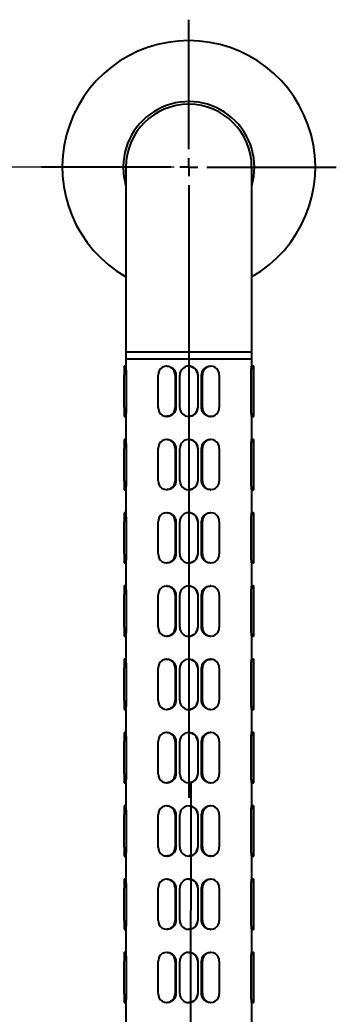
# Model space of a CAD drawing. Extents: x 0 to 3611, y 0 to 2646.
# Drawn here: x 292.1 to 379.5, y 1702.8 to 1977.9 of the extents above; entities that cross this region are included whole.
import ezdxf

# ---------------------------------------------------------------- set-up
doc = ezdxf.new("R2010")
doc.units = 0
doc.header["$LTSCALE"] = 10
doc.header["$MEASUREMENT"] = 0
doc.header["$PDMODE"] = 3
doc.header["$PDSIZE"] = -10
doc.linetypes.add('CENTER2', pattern=[28.575, 19.05, -3.175, 3.175, -3.175])
doc.layers.get('0').update_dxf_attribs({"linetype": 'CONTINUOUS'})
doc.layers.get('DEFPOINTS').update_dxf_attribs({"linetype": 'CONTINUOUS'})
doc.layers.add('10', color=7, linetype='CONTINUOUS')
doc.styles.add('Daelim Dimension', font='')
doc.styles.get('Daelim Dimension').set_extended_font_data('나눔고딕')
doc.dimstyles.new('DEFAULT', dxfattribs={"dimscale": 2, "dimtxt": 2, "dimasz": 2, "dimexe": 0, "dimexo": 2, "dimgap": 1, "dimtad": 1, "dimdec": 0, "dimzin": 9, "dimdsep": 46, "dimtxsty": 'Daelim Dimension', "dimcen": 0.5, "dimclrd": 5, "dimclre": 5, "dimclrt": 256, "dimadec": 1, "dimazin": 0, "dimtfac": 1, "dimtdec": 0, "dimtix": 1, "dimtmove": 0, "dimatfit": 3, "dimfxl": 1, "dimtolj": 1, "dimtzin": 1, "dimlwd": 9, "dimlwe": 9, "dimarcsym": 0})

# ---------------------------------------------------------------- blocks, each defined once
blk = doc.blocks.new('SW_CENTERMARKSYMBOL_2')
at = {"layer": '10', "color": 0}
for p, q in [((0, 0.625), (0, 5.125)), ((-0.625, 0), (-5.125, 0)), ((0, 0), (-0.312, 0)), ((0, 0), (0, 0.312)), ((0, 0), (0, -0.312)), ((0, 0), (0.312, 0)), ((0.625, 0), (5.125, 0)), ((0, -0.625), (0, -21.953))]:
    blk.add_line(p, q, dxfattribs=at)
blk = doc.blocks.new('*D10')
at = {"color": 5, "lineweight": 9, "transparency": 16777216}
for p, q in [((334.79, 1937.11), (142.25, 1937.11)), ((142.25, 1933.11), (142.25, 1041.11)), ((371.9, 1037.11), (142.25, 1037.11))]:
    blk.add_line(p, q, dxfattribs=at)
at = {"color": 5, "transparency": 16777216}
for points in [[(141.59, 1933.11), (142.92, 1933.11), (142.25, 1937.11)], [(141.59, 1041.11), (142.92, 1041.11), (142.25, 1037.11)]]:
    blk.add_solid(points, dxfattribs=at)
at = {"layer": 'DEFPOINTS', "color": 0, "transparency": 16777216}
for p in [(338.79, 1937.11), (142.25, 1037.11), (375.9, 1037.11)]:
    blk.add_point(p, dxfattribs=at)
at = {"color": 7, "transparency": 16777216, "insert": (123.92, 1487.11), "char_height": 30, "attachment_point": 5, "rotation": 90, "style": 'Daelim Dimension'}
blk.add_mtext('\\A1;900', dxfattribs=at)

msp = doc.modelspace()

# ---------------------------------------------------------------- linework, layer by layer
at = {"color": 7, "linetype": 'Continuous', "lineweight": 25}
for p, q in [((321.4, 1937.11), (321.4, 1912.26)), ((356.19, 1912.26), (356.19, 1937.11)), ((321.4, 1912.26), (321.4, 1886.03)), ((356.19, 1886.03), (356.19, 1912.26)), ((321.4, 1886.03), (321.4, 1884.04)), ((321.4, 1886.03), (338, 1886.03)), ((321.4, 1886.03), (356.19, 1886.03)), ((338, 1886.03), (356.19, 1886.03)), ((356.19, 1884.04), (356.19, 1886.03)), ((321.41, 1882.05), (320.91, 1882.05)), ((321.4, 1884.04), (321.4, 1882.02)), ((321.4, 1884.04), (356.19, 1884.04)), ((321.4, 1884.04), (338, 1884.04)), ((332.82, 1882.05), (332.65, 1882.05)), ((338, 1884.04), (356.19, 1884.04)), ((338.77, 1882.05), (338.77, 1882.05)), ((344.89, 1882.05), (344.72, 1882.05)), ((356.68, 1882.05), (356.18, 1882.05)), ((356.19, 1882.02), (356.19, 1884.04)), ((320.9, 1870.62), (320.9, 1879.57)), ((321.58, 1870.62), (321.58, 1879.57)), ((330.32, 1870.62), (330.32, 1879.57)), ((334.99, 1879.57), (334.99, 1870.62)), ((335.22, 1879.57), (335.22, 1870.62)), ((336.28, 1870.62), (336.28, 1879.57)), ((341.25, 1879.57), (341.25, 1870.62)), ((341.25, 1879.57), (341.25, 1870.62)), ((342.32, 1870.62), (342.32, 1879.57)), ((342.55, 1870.62), (342.55, 1879.57)), ((347.22, 1879.57), (347.22, 1870.62)), ((356, 1870.62), (356, 1879.57)), ((356.68, 1870.62), (356.68, 1879.57)), ((356.69, 1879.57), (356.69, 1870.62)), ((320.91, 1868.14), (321.41, 1868.14)), ((321.4, 1868.17), (321.4, 1861.75)), ((332.65, 1868.14), (332.82, 1868.14)), ((338.77, 1868.14), (338.77, 1868.14)), ((344.72, 1868.14), (344.89, 1868.14)), ((356.18, 1868.14), (356.68, 1868.14)), ((356.19, 1861.75), (356.19, 1868.17)), ((321.41, 1861.78), (320.91, 1861.78)), ((332.82, 1861.78), (332.65, 1861.78)), ((338.77, 1861.78), (338.77, 1861.78)), ((344.89, 1861.78), (344.72, 1861.78)), ((356.68, 1861.78), (356.18, 1861.78)), ((320.9, 1850.35), (320.9, 1859.29)), ((321.58, 1850.35), (321.58, 1859.29)), ((330.32, 1850.35), (330.32, 1859.29)), ((334.99, 1859.29), (334.99, 1850.35)), ((335.22, 1859.29), (335.22, 1850.35)), ((336.28, 1850.35), (336.28, 1859.29)), ((341.25, 1859.29), (341.25, 1850.35)), ((341.25, 1859.29), (341.25, 1850.35)), ((342.32, 1850.35), (342.32, 1859.29)), ((342.55, 1850.35), (342.55, 1859.29)), ((347.22, 1859.29), (347.22, 1850.35)), ((356, 1850.35), (356, 1859.29)), ((356.68, 1850.35), (356.68, 1859.29)), ((356.69, 1859.29), (356.69, 1850.35)), ((320.91, 1847.87), (321.41, 1847.87)), ((321.4, 1847.9), (321.4, 1841.47)), ((332.65, 1847.87), (332.82, 1847.87)), ((338.77, 1847.87), (338.77, 1847.87)), ((344.72, 1847.87), (344.89, 1847.87)), ((356.18, 1847.87), (356.68, 1847.87)), ((356.19, 1841.48), (356.19, 1847.9)), ((321.41, 1841.51), (320.91, 1841.51)), ((332.82, 1841.51), (332.65, 1841.51)), ((338.77, 1841.51), (338.77, 1841.51)), ((344.89, 1841.51), (344.72, 1841.51)), ((356.68, 1841.51), (356.18, 1841.51)), ((320.9, 1830.08), (320.9, 1839.02)), ((321.58, 1830.08), (321.58, 1839.02)), ((330.32, 1830.08), (330.32, 1839.02)), ((334.99, 1839.02), (334.99, 1830.08)), ((335.22, 1839.02), (335.22, 1830.08)), ((336.28, 1830.08), (336.28, 1839.02)), ((341.25, 1839.02), (341.25, 1830.08)), ((341.25, 1839.02), (341.25, 1830.08)), ((342.32, 1830.08), (342.32, 1839.02)), ((342.55, 1830.08), (342.55, 1839.02)), ((347.22, 1839.02), (347.22, 1830.08)), ((356, 1830.08), (356, 1839.02)), ((356.68, 1830.08), (356.68, 1839.02)), ((356.69, 1839.02), (356.69, 1830.08)), ((320.91, 1827.59), (321.41, 1827.59)), ((321.4, 1827.62), (321.4, 1821.2)), ((332.65, 1827.59), (332.82, 1827.59)), ((338.77, 1827.59), (338.77, 1827.59)), ((344.72, 1827.59), (344.89, 1827.59)), ((356.18, 1827.59), (356.68, 1827.59)), ((356.19, 1821.2), (356.19, 1827.63)), ((321.41, 1821.23), (320.91, 1821.23)), ((332.82, 1821.23), (332.65, 1821.23)), ((338.77, 1821.23), (338.77, 1821.23)), ((344.89, 1821.23), (344.72, 1821.23)), ((356.68, 1821.23), (356.18, 1821.23)), ((320.9, 1809.81), (320.9, 1818.75)), ((321.58, 1809.81), (321.58, 1818.75)), ((330.32, 1809.81), (330.32, 1818.75)), ((334.99, 1818.75), (334.99, 1809.81)), ((335.22, 1818.75), (335.22, 1809.81)), ((336.28, 1809.81), (336.28, 1818.75)), ((341.25, 1818.75), (341.25, 1809.81)), ((341.25, 1818.75), (341.25, 1809.81)), ((342.32, 1809.81), (342.32, 1818.75)), ((342.55, 1809.81), (342.55, 1818.75)), ((347.22, 1818.75), (347.22, 1809.81)), ((356, 1809.81), (356, 1818.75)), ((356.68, 1809.81), (356.68, 1818.75)), ((356.69, 1818.75), (356.69, 1809.81)), ((320.91, 1807.32), (321.41, 1807.32)), ((321.4, 1807.35), (321.4, 1800.93)), ((332.65, 1807.32), (332.82, 1807.32)), ((338.77, 1807.32), (338.77, 1807.32)), ((344.72, 1807.32), (344.89, 1807.32)), ((356.18, 1807.32), (356.68, 1807.32)), ((356.19, 1800.93), (356.19, 1807.35)), ((321.41, 1800.96), (320.91, 1800.96)), ((332.82, 1800.96), (332.65, 1800.96)), ((338.77, 1800.96), (338.77, 1800.96)), ((344.89, 1800.96), (344.72, 1800.96)), ((356.68, 1800.96), (356.18, 1800.96)), ((320.9, 1789.53), (320.9, 1798.48)), ((321.58, 1789.53), (321.58, 1798.48)), ((330.32, 1789.53), (330.32, 1798.48)), ((334.99, 1798.48), (334.99, 1789.53)), ((335.22, 1798.48), (335.22, 1789.53)), ((336.28, 1789.53), (336.28, 1798.48)), ((341.25, 1798.48), (341.25, 1789.53)), ((341.25, 1798.48), (341.25, 1789.53)), ((342.32, 1789.53), (342.32, 1798.48)), ((342.55, 1789.53), (342.55, 1798.48)), ((347.22, 1798.48), (347.22, 1789.53)), ((356, 1789.53), (356, 1798.48)), ((356.68, 1789.53), (356.68, 1798.48)), ((356.69, 1798.48), (356.69, 1789.53)), ((320.91, 1787.05), (321.41, 1787.05)), ((321.4, 1787.08), (321.4, 1780.66)), ((332.65, 1787.05), (332.82, 1787.05)), ((338.77, 1787.05), (338.77, 1787.05)), ((344.72, 1787.05), (344.89, 1787.05)), ((356.18, 1787.05), (356.68, 1787.05)), ((356.19, 1780.66), (356.19, 1787.08)), ((321.41, 1780.69), (320.91, 1780.69)), ((332.82, 1780.69), (332.65, 1780.69)), ((338.77, 1780.69), (338.77, 1780.69)), ((344.89, 1780.69), (344.72, 1780.69)), ((356.68, 1780.69), (356.18, 1780.69)), ((320.9, 1769.26), (320.9, 1778.2)), ((321.58, 1769.26), (321.58, 1778.2)), ((330.32, 1769.26), (330.32, 1778.2)), ((334.99, 1778.2), (334.99, 1769.26)), ((335.22, 1778.2), (335.22, 1769.26)), ((336.28, 1769.26), (336.28, 1778.2)), ((341.25, 1778.2), (341.25, 1769.26)), ((341.25, 1778.2), (341.25, 1769.26)), ((342.32, 1769.26), (342.32, 1778.2)), ((342.55, 1769.26), (342.55, 1778.2)), ((347.22, 1778.2), (347.22, 1769.26)), ((356, 1769.26), (356, 1778.2)), ((356.68, 1769.26), (356.68, 1778.2)), ((356.69, 1778.2), (356.69, 1769.26)), ((320.91, 1766.78), (321.41, 1766.78)), ((321.4, 1766.81), (321.4, 1760.38)), ((332.65, 1766.78), (332.82, 1766.78)), ((338.77, 1766.78), (338.77, 1766.78)), ((344.72, 1766.78), (344.89, 1766.78)), ((356.18, 1766.78), (356.68, 1766.78)), ((356.19, 1760.39), (356.19, 1766.81)), ((320.9, 1748.99), (320.9, 1757.93)), ((321.41, 1760.42), (320.91, 1760.42)), ((321.58, 1748.99), (321.58, 1757.93)), ((330.32, 1748.99), (330.32, 1757.93)), ((332.82, 1760.42), (332.65, 1760.42)), ((334.99, 1757.93), (334.99, 1748.99)), ((335.22, 1757.93), (335.22, 1748.99)), ((336.28, 1748.99), (336.28, 1757.93)), ((338.77, 1760.42), (338.77, 1760.42)), ((341.25, 1757.93), (341.25, 1748.99)), ((341.25, 1757.93), (341.25, 1748.99)), ((342.32, 1748.99), (342.32, 1757.93)), ((342.55, 1748.99), (342.55, 1757.93)), ((344.89, 1760.42), (344.72, 1760.42)), ((347.22, 1757.93), (347.22, 1748.99)), ((356, 1748.99), (356, 1757.93)), ((356.68, 1760.42), (356.18, 1760.42)), ((356.68, 1748.99), (356.68, 1757.93)), ((356.69, 1757.93), (356.69, 1748.99)), ((320.91, 1746.5), (321.41, 1746.5)), ((321.4, 1746.53), (321.4, 1740.11)), ((332.65, 1746.5), (332.82, 1746.5)), ((338.77, 1746.5), (338.77, 1746.5)), ((344.72, 1746.5), (344.89, 1746.5)), ((356.18, 1746.5), (356.68, 1746.5)), ((356.19, 1740.11), (356.19, 1746.54)), ((321.41, 1740.14), (320.91, 1740.14)), ((332.82, 1740.14), (332.65, 1740.14)), ((338.77, 1740.14), (338.77, 1740.14)), ((344.89, 1740.14), (344.72, 1740.14)), ((356.68, 1740.14), (356.18, 1740.14)), ((320.9, 1728.72), (320.9, 1737.66)), ((321.58, 1728.72), (321.58, 1737.66)), ((330.32, 1728.72), (330.32, 1737.66)), ((334.99, 1737.66), (334.99, 1728.72)), ((335.22, 1737.66), (335.22, 1728.72)), ((336.28, 1728.72), (336.28, 1737.66)), ((341.25, 1737.66), (341.25, 1728.72)), ((341.25, 1737.66), (341.25, 1728.72)), ((342.32, 1728.72), (342.32, 1737.66)), ((342.55, 1728.72), (342.55, 1737.66)), ((347.22, 1737.66), (347.22, 1728.72)), ((356, 1728.72), (356, 1737.66)), ((356.68, 1728.72), (356.68, 1737.66)), ((356.69, 1737.66), (356.69, 1728.72)), ((320.91, 1726.23), (321.41, 1726.23)), ((321.4, 1726.26), (321.4, 1719.84)), ((332.65, 1726.23), (332.82, 1726.23)), ((338.77, 1726.23), (338.77, 1726.23)), ((344.72, 1726.23), (344.89, 1726.23)), ((356.18, 1726.23), (356.68, 1726.23)), ((356.19, 1719.84), (356.19, 1726.26)), ((321.41, 1719.87), (320.91, 1719.87)), ((332.82, 1719.87), (332.65, 1719.87)), ((338.77, 1719.87), (338.77, 1719.87)), ((344.89, 1719.87), (344.72, 1719.87)), ((356.68, 1719.87), (356.18, 1719.87)), ((320.9, 1708.44), (320.9, 1717.39)), ((321.58, 1708.44), (321.58, 1717.39)), ((330.32, 1708.44), (330.32, 1717.39)), ((334.99, 1717.39), (334.99, 1708.44)), ((335.22, 1717.39), (335.22, 1708.44)), ((336.28, 1708.44), (336.28, 1717.39)), ((341.25, 1717.39), (341.25, 1708.44)), ((341.25, 1717.39), (341.25, 1708.44)), ((342.32, 1708.44), (342.32, 1717.39)), ((342.55, 1708.44), (342.55, 1717.39)), ((347.22, 1717.39), (347.22, 1708.44)), ((356, 1708.44), (356, 1717.39)), ((356.68, 1708.44), (356.68, 1717.39)), ((356.69, 1717.39), (356.69, 1708.44)), ((320.91, 1705.96), (321.41, 1705.96)), ((321.4, 1705.99), (321.4, 1699.57)), ((332.65, 1705.96), (332.82, 1705.96)), ((338.77, 1705.96), (338.77, 1705.96)), ((344.72, 1705.96), (344.89, 1705.96)), ((356.18, 1705.96), (356.68, 1705.96)), ((356.19, 1699.57), (356.19, 1705.99))]:
    msp.add_line(p, q, dxfattribs=at)
at = {"color": 1, "linetype": 'CENTER2', "ltscale": 0.5}
msp.add_line((339.32, 1766.84), (338.79, 1313.13), dxfattribs=at)
at = {"color": 7, "linetype": 'Continuous', "lineweight": 25, "flags": 128}
for points in [[(356.68, 1879.57), (356.68, 1880.52), (356.68, 1881.32), (356.68, 1881.86), (356.68, 1882.05), (356.68, 1881.86), (356.68, 1881.32), (356.69, 1880.52), (356.69, 1879.57)], [(356.69, 1870.62), (356.69, 1869.67), (356.68, 1868.87), (356.68, 1868.33), (356.68, 1868.14), (356.68, 1868.33), (356.68, 1868.87), (356.68, 1869.67), (356.68, 1870.62)], [(356.68, 1859.29), (356.68, 1860.25), (356.68, 1861.05), (356.68, 1861.59), (356.68, 1861.78), (356.68, 1861.59), (356.68, 1861.05), (356.69, 1860.25), (356.69, 1859.29)], [(356.69, 1850.35), (356.69, 1849.4), (356.68, 1848.59), (356.68, 1848.06), (356.68, 1847.87), (356.68, 1848.06), (356.68, 1848.59), (356.68, 1849.4), (356.68, 1850.35)], [(356.68, 1839.02), (356.68, 1839.97), (356.68, 1840.78), (356.68, 1841.32), (356.68, 1841.51), (356.68, 1841.32), (356.68, 1840.78), (356.69, 1839.97), (356.69, 1839.02)], [(356.69, 1830.08), (356.69, 1829.13), (356.68, 1828.32), (356.68, 1827.78), (356.68, 1827.59), (356.68, 1827.78), (356.68, 1828.32), (356.68, 1829.13), (356.68, 1830.08)], [(356.68, 1818.75), (356.68, 1819.7), (356.68, 1820.51), (356.68, 1821.04), (356.68, 1821.23), (356.68, 1821.04), (356.68, 1820.51), (356.69, 1819.7), (356.69, 1818.75)], [(356.69, 1809.81), (356.69, 1808.86), (356.68, 1808.05), (356.68, 1807.51), (356.68, 1807.32), (356.68, 1807.51), (356.68, 1808.05), (356.68, 1808.86), (356.68, 1809.81)], [(356.68, 1798.48), (356.68, 1799.43), (356.68, 1800.23), (356.68, 1800.77), (356.68, 1800.96), (356.68, 1800.77), (356.68, 1800.23), (356.69, 1799.43), (356.69, 1798.48)], [(356.69, 1789.53), (356.69, 1788.58), (356.68, 1787.78), (356.68, 1787.24), (356.68, 1787.05), (356.68, 1787.24), (356.68, 1787.78), (356.68, 1788.58), (356.68, 1789.53)], [(356.68, 1778.2), (356.68, 1779.16), (356.68, 1779.96), (356.68, 1780.5), (356.68, 1780.69), (356.68, 1780.5), (356.68, 1779.96), (356.69, 1779.16), (356.69, 1778.2)], [(356.69, 1769.26), (356.69, 1768.31), (356.68, 1767.5), (356.68, 1766.97), (356.68, 1766.78), (356.68, 1766.97), (356.68, 1767.5), (356.68, 1768.31), (356.68, 1769.26)], [(356.68, 1757.93), (356.68, 1758.88), (356.68, 1759.69), (356.68, 1760.23), (356.68, 1760.42), (356.68, 1760.23), (356.68, 1759.69), (356.69, 1758.88), (356.69, 1757.93)], [(356.69, 1748.99), (356.69, 1748.04), (356.68, 1747.23), (356.68, 1746.69), (356.68, 1746.5), (356.68, 1746.69), (356.68, 1747.23), (356.68, 1748.04), (356.68, 1748.99)], [(356.68, 1737.66), (356.68, 1738.61), (356.68, 1739.42), (356.68, 1739.95), (356.68, 1740.14), (356.68, 1739.95), (356.68, 1739.42), (356.69, 1738.61), (356.69, 1737.66)], [(356.69, 1728.72), (356.69, 1727.77), (356.68, 1726.96), (356.68, 1726.42), (356.68, 1726.23), (356.68, 1726.42), (356.68, 1726.96), (356.68, 1727.77), (356.68, 1728.72)], [(356.68, 1717.39), (356.68, 1718.34), (356.68, 1719.14), (356.68, 1719.68), (356.68, 1719.87), (356.68, 1719.68), (356.68, 1719.14), (356.69, 1718.34), (356.69, 1717.39)], [(356.69, 1708.44), (356.69, 1707.49), (356.68, 1706.69), (356.68, 1706.15), (356.68, 1705.96), (356.68, 1706.15), (356.68, 1706.69), (356.68, 1707.49), (356.68, 1708.44)]]:
    msp.add_lwpolyline(points, dxfattribs=at)
at = {"color": 7, "linetype": 'Continuous', "lineweight": 25}
for centre, radius, start, end in [((338.79, 1937.11), 35, 299.7935, 240.2065), ((338.79, 1937.11), 18.14, 343.5171, 179.3325), ((338.79, 1937.11), 17.39, 90, 180), ((338.79, 1937.11), 17.39, 0, 90), ((338.79, 1937.11), 18.14, 179.3325, 196.4829), ((754.89, 1880.19), 433.99, 179.7539, 180.0817), ((332.65, 1879.68), 2.34, 357.1089, 182.8911), ((338.77, 1879.57), 2.48, 0, 180), ((344.89, 1879.68), 2.34, 357.1566, 182.8434), ((754.86, 1870), 433.96, 179.9183, 180.2461), ((332.65, 1870.51), 2.34, 177.1089, 2.8911), ((338.77, 1870.62), 2.48, 180, 0), ((344.89, 1870.51), 2.34, 177.1566, 2.8434), ((754.91, 1859.91), 434, 179.7539, 180.0817), ((332.65, 1859.41), 2.34, 357.1071, 182.8929), ((338.77, 1859.29), 2.48, 359.9987, 180.0013), ((344.89, 1859.41), 2.34, 357.1553, 182.8447), ((754.91, 1849.73), 434, 179.9183, 180.2461), ((332.65, 1850.23), 2.34, 177.1071, 2.8929), ((338.77, 1850.35), 2.48, 179.9987, 0.0013), ((344.89, 1850.23), 2.34, 177.1553, 2.8447), ((754.86, 1839.64), 433.96, 179.7539, 180.0817), ((332.65, 1839.14), 2.34, 357.1089, 182.8911), ((338.77, 1839.02), 2.48, 0, 180), ((344.89, 1839.14), 2.34, 357.1566, 182.8434), ((754.89, 1829.46), 433.99, 179.9183, 180.2461), ((332.65, 1829.96), 2.34, 177.1089, 2.8911), ((338.77, 1830.08), 2.48, 180, 0), ((344.89, 1829.96), 2.34, 177.1566, 2.8434), ((754.89, 1819.37), 433.99, 179.7539, 180.0817), ((332.65, 1818.87), 2.34, 357.1089, 182.8911), ((338.77, 1818.75), 2.48, 0, 180), ((344.89, 1818.87), 2.34, 357.1566, 182.8434), ((754.89, 1809.19), 433.99, 179.9183, 180.2461), ((332.65, 1809.69), 2.34, 177.1089, 2.8911), ((338.77, 1809.81), 2.48, 180, 0), ((344.89, 1809.69), 2.34, 177.1566, 2.8434), ((754.89, 1799.1), 433.99, 179.7539, 180.0817), ((332.65, 1798.59), 2.34, 357.1089, 182.8911), ((338.77, 1798.48), 2.48, 0, 180), ((344.89, 1798.59), 2.34, 357.1566, 182.8434), ((754.89, 1788.91), 433.99, 179.9183, 180.2461), ((332.65, 1789.42), 2.34, 177.1089, 2.8911), ((338.77, 1789.53), 2.48, 180, 0), ((344.89, 1789.42), 2.34, 177.1566, 2.8434), ((754.89, 1778.82), 433.99, 179.7539, 180.0817), ((332.65, 1778.32), 2.34, 357.1089, 182.8911), ((338.77, 1778.2), 2.48, 0, 180), ((344.89, 1778.32), 2.34, 357.1566, 182.8434), ((754.85, 1768.64), 433.95, 179.9183, 180.2461), ((332.65, 1769.14), 2.34, 177.1076, 2.8924), ((338.77, 1769.26), 2.48, 179.9991, 0.0009), ((344.89, 1769.14), 2.34, 177.1557, 2.8443), ((754.85, 1758.55), 433.95, 179.7539, 180.0817), ((332.65, 1758.05), 2.34, 357.1076, 182.8924), ((338.77, 1757.93), 2.48, 359.9991, 180.0009), ((344.89, 1758.05), 2.34, 357.1557, 182.8443), ((754.9, 1748.37), 434, 179.9183, 180.2461), ((332.65, 1748.87), 2.34, 177.1089, 2.8911), ((338.77, 1748.99), 2.48, 180, 0), ((344.89, 1748.87), 2.34, 177.1566, 2.8434), ((754.86, 1738.28), 433.96, 179.7539, 180.0817), ((332.65, 1737.78), 2.34, 357.1089, 182.8911), ((338.77, 1737.66), 2.48, 0, 180), ((344.89, 1737.78), 2.34, 357.1566, 182.8434), ((754.89, 1728.1), 433.99, 179.9183, 180.2461), ((332.65, 1728.6), 2.34, 177.1089, 2.8911), ((338.77, 1728.72), 2.48, 180, 0), ((344.89, 1728.6), 2.34, 177.1566, 2.8434), ((754.89, 1718.01), 433.99, 179.7539, 180.0817), ((332.65, 1717.5), 2.34, 357.1089, 182.8911), ((338.77, 1717.39), 2.48, 0, 180), ((344.89, 1717.5), 2.34, 357.1566, 182.8434), ((754.89, 1707.82), 433.99, 179.9183, 180.2461), ((332.65, 1708.33), 2.34, 177.1089, 2.8911), ((338.77, 1708.44), 2.48, 180, 0), ((344.89, 1708.33), 2.34, 177.1566, 2.8434)]:
    msp.add_arc(centre, radius, start, end, dxfattribs=at)
for points, knots in [([(321.58, 1879.57), (321.57, 1879.84), (321.57, 1880.4), (321.51, 1881.14), (321.45, 1881.7), (321.41, 1882.02), (321.41, 1882.02), (321.41, 1882.02)], [0, 0, 0, 0, 0.214723, 0.429384, 0.645437, 0.862409, 1, 1, 1, 1]), ([(332.83, 1882.02), (332.91, 1882.03), (333.25, 1882.06), (333.86, 1881.84), (334.53, 1881.37), (335.01, 1880.68), (335.2, 1880.04), (335.21, 1879.66), (335.22, 1879.57)], [0, 0, 0, 0, 0.070497, 0.282949, 0.496154, 0.711262, 0.926475, 1, 1, 1, 1]), ([(338.77, 1882.02), (338.86, 1882.03), (339.23, 1882.06), (339.86, 1881.84), (340.55, 1881.37), (341.04, 1880.68), (341.24, 1880.04), (341.25, 1879.66), (341.25, 1879.57)], [0, 0, 0, 0, 0.070497, 0.282949, 0.496153, 0.711262, 0.926475, 1, 1, 1, 1]), ([(342.32, 1879.57), (342.35, 1879.84), (342.4, 1880.4), (342.82, 1881.14), (343.43, 1881.7), (344.1, 1882.02), (344.54, 1882.02), (344.72, 1882.02)], [0, 0, 0, 0, 0.213251, 0.426439, 0.641011, 0.856495, 1, 1, 1, 1]), ([(356, 1879.57), (356.01, 1879.84), (356.02, 1880.4), (356.07, 1881.14), (356.13, 1881.7), (356.18, 1882.02), (356.18, 1882.02), (356.18, 1882.02)], [0, 0, 0, 0, 0.211987, 0.423911, 0.637211, 0.851417, 1, 1, 1, 1]), ([(321.41, 1868.17), (321.41, 1868.16), (321.4, 1868.13), (321.43, 1868.35), (321.49, 1868.82), (321.55, 1869.51), (321.58, 1870.15), (321.58, 1870.53), (321.58, 1870.62)], [0, 0, 0, 0, 0.064921, 0.2786503, 0.4931324, 0.7095172, 0.9260344, 1, 1, 1, 1]), ([(335.22, 1870.62), (335.19, 1870.35), (335.14, 1869.79), (334.72, 1869.05), (334.11, 1868.49), (333.44, 1868.17), (333, 1868.17), (332.82, 1868.17)], [0, 0, 0, 0, 0.213248, 0.426447, 0.641016, 0.856496, 1, 1, 1, 1]), ([(341.25, 1870.62), (341.23, 1870.35), (341.17, 1869.79), (340.75, 1869.05), (340.12, 1868.49), (339.42, 1868.17), (338.96, 1868.17), (338.77, 1868.17)], [0, 0, 0, 0, 0.213248, 0.426447, 0.641016, 0.856496, 1, 1, 1, 1]), ([(344.72, 1868.17), (344.63, 1868.16), (344.29, 1868.13), (343.68, 1868.35), (343.01, 1868.82), (342.53, 1869.51), (342.34, 1870.15), (342.33, 1870.53), (342.32, 1870.62)], [0, 0, 0, 0, 0.070496, 0.282951, 0.496154, 0.711249, 0.926475, 1, 1, 1, 1]), ([(356.18, 1868.17), (356.18, 1868.16), (356.19, 1868.13), (356.15, 1868.35), (356.09, 1868.82), (356.03, 1869.51), (356.01, 1870.15), (356, 1870.53), (356, 1870.62)], [0, 0, 0, 0, 0.076828, 0.287836, 0.499587, 0.713216, 0.926976, 1, 1, 1, 1]), ([(321.58, 1859.29), (321.57, 1859.57), (321.57, 1860.13), (321.51, 1860.87), (321.45, 1861.43), (321.41, 1861.75), (321.41, 1861.75), (321.41, 1861.75)], [0, 0, 0, 0, 0.214721, 0.429392, 0.645442, 0.862412, 1, 1, 1, 1]), ([(332.83, 1861.75), (332.91, 1861.76), (333.25, 1861.79), (333.86, 1861.57), (334.53, 1861.1), (335.01, 1860.4), (335.2, 1859.76), (335.21, 1859.39), (335.22, 1859.29)], [0, 0, 0, 0, 0.070496, 0.282952, 0.496155, 0.711249, 0.926475, 1, 1, 1, 1]), ([(338.77, 1861.75), (338.86, 1861.76), (339.23, 1861.79), (339.86, 1861.57), (340.55, 1861.1), (341.04, 1860.4), (341.24, 1859.76), (341.25, 1859.39), (341.25, 1859.29)], [0, 0, 0, 0, 0.070496, 0.282951, 0.496154, 0.711249, 0.926475, 1, 1, 1, 1]), ([(342.32, 1859.29), (342.35, 1859.57), (342.4, 1860.13), (342.82, 1860.87), (343.43, 1861.43), (344.1, 1861.75), (344.54, 1861.75), (344.72, 1861.75)], [0, 0, 0, 0, 0.213248, 0.426447, 0.641016, 0.856497, 1, 1, 1, 1]), ([(356, 1859.29), (356.01, 1859.57), (356.02, 1860.13), (356.07, 1860.87), (356.13, 1861.43), (356.18, 1861.75), (356.18, 1861.75), (356.18, 1861.75)], [0, 0, 0, 0, 0.211984, 0.423919, 0.637216, 0.851419, 1, 1, 1, 1]), ([(321.41, 1847.9), (321.41, 1847.89), (321.4, 1847.86), (321.43, 1848.08), (321.49, 1848.55), (321.55, 1849.24), (321.58, 1849.88), (321.58, 1850.26), (321.58, 1850.35)], [0, 0, 0, 0, 0.0649202, 0.2786497, 0.4931319, 0.709517, 0.9260343, 1, 1, 1, 1]), ([(335.22, 1850.35), (335.19, 1850.07), (335.14, 1849.52), (334.72, 1848.78), (334.11, 1848.22), (333.44, 1847.9), (333, 1847.9), (332.82, 1847.9)], [0, 0, 0, 0, 0.213248, 0.426447, 0.641016, 0.856496, 1, 1, 1, 1]), ([(341.25, 1850.35), (341.23, 1850.07), (341.17, 1849.52), (340.75, 1848.78), (340.12, 1848.22), (339.42, 1847.9), (338.96, 1847.9), (338.77, 1847.9)], [0, 0, 0, 0, 0.213248, 0.426447, 0.641016, 0.856496, 1, 1, 1, 1]), ([(344.72, 1847.9), (344.63, 1847.89), (344.29, 1847.85), (343.68, 1848.08), (343.01, 1848.55), (342.53, 1849.24), (342.34, 1849.88), (342.33, 1850.26), (342.32, 1850.35)], [0, 0, 0, 0, 0.070496, 0.282951, 0.496154, 0.711249, 0.926475, 1, 1, 1, 1]), ([(356.18, 1847.9), (356.18, 1847.89), (356.19, 1847.85), (356.15, 1848.08), (356.09, 1848.55), (356.03, 1849.24), (356.01, 1849.88), (356, 1850.26), (356, 1850.35)], [0, 0, 0, 0, 0.076827, 0.287835, 0.499586, 0.713216, 0.926976, 1, 1, 1, 1]), ([(321.58, 1839.02), (321.57, 1839.3), (321.57, 1839.85), (321.51, 1840.6), (321.45, 1841.16), (321.41, 1841.47), (321.41, 1841.47), (321.41, 1841.47)], [0, 0, 0, 0, 0.2147216, 0.4293937, 0.645435, 0.8624111, 1, 1, 1, 1]), ([(332.83, 1841.48), (332.91, 1841.48), (333.25, 1841.52), (333.86, 1841.29), (334.53, 1840.82), (335.01, 1840.13), (335.2, 1839.49), (335.21, 1839.12), (335.22, 1839.02)], [0, 0, 0, 0, 0.070496, 0.282952, 0.496155, 0.711249, 0.926475, 1, 1, 1, 1]), ([(338.77, 1841.48), (338.86, 1841.48), (339.23, 1841.52), (339.86, 1841.29), (340.55, 1840.82), (341.04, 1840.13), (341.24, 1839.49), (341.25, 1839.12), (341.25, 1839.02)], [0, 0, 0, 0, 0.070496, 0.282951, 0.496154, 0.711249, 0.926475, 1, 1, 1, 1]), ([(342.32, 1839.02), (342.35, 1839.3), (342.4, 1839.85), (342.82, 1840.6), (343.43, 1841.16), (344.1, 1841.48), (344.54, 1841.48), (344.72, 1841.48)], [0, 0, 0, 0, 0.213249, 0.426449, 0.641008, 0.856497, 1, 1, 1, 1]), ([(356, 1839.02), (356.01, 1839.3), (356.02, 1839.85), (356.07, 1840.6), (356.13, 1841.16), (356.18, 1841.48), (356.18, 1841.48), (356.18, 1841.48)], [0, 0, 0, 0, 0.211985, 0.423921, 0.637209, 0.851419, 1, 1, 1, 1]), ([(321.41, 1827.62), (321.41, 1827.62), (321.4, 1827.58), (321.43, 1827.81), (321.49, 1828.28), (321.55, 1828.97), (321.58, 1829.61), (321.58, 1829.98), (321.58, 1830.08)], [0, 0, 0, 0, 0.064921, 0.278647, 0.493131, 0.70953, 0.926034, 1, 1, 1, 1]), ([(335.22, 1830.08), (335.19, 1829.8), (335.14, 1829.25), (334.72, 1828.5), (334.11, 1827.94), (333.44, 1827.62), (333, 1827.62), (332.82, 1827.62)], [0, 0, 0, 0, 0.213251, 0.426439, 0.641011, 0.856494, 1, 1, 1, 1]), ([(341.25, 1830.08), (341.23, 1829.8), (341.17, 1829.25), (340.75, 1828.5), (340.12, 1827.94), (339.42, 1827.62), (338.96, 1827.62), (338.77, 1827.62)], [0, 0, 0, 0, 0.213251, 0.426439, 0.641011, 0.856494, 1, 1, 1, 1]), ([(344.72, 1827.62), (344.63, 1827.62), (344.29, 1827.58), (343.68, 1827.81), (343.01, 1828.28), (342.53, 1828.97), (342.34, 1829.61), (342.33, 1829.98), (342.32, 1830.08)], [0, 0, 0, 0, 0.070497, 0.282949, 0.496153, 0.711262, 0.926475, 1, 1, 1, 1]), ([(356.18, 1827.63), (356.18, 1827.62), (356.19, 1827.58), (356.15, 1827.81), (356.09, 1828.28), (356.03, 1828.97), (356.01, 1829.61), (356, 1829.98), (356, 1830.08)], [0, 0, 0, 0, 0.076828, 0.287833, 0.499585, 0.713229, 0.926976, 1, 1, 1, 1]), ([(321.58, 1818.75), (321.57, 1819.03), (321.57, 1819.58), (321.51, 1820.33), (321.45, 1820.88), (321.41, 1821.2), (321.41, 1821.2), (321.41, 1821.2)], [0, 0, 0, 0, 0.214723, 0.429396, 0.645438, 0.86241, 1, 1, 1, 1]), ([(332.83, 1821.2), (332.91, 1821.21), (333.25, 1821.25), (333.86, 1821.02), (334.53, 1820.55), (335.01, 1819.86), (335.2, 1819.22), (335.21, 1818.84), (335.22, 1818.75)], [0, 0, 0, 0, 0.070496, 0.282948, 0.496152, 0.711248, 0.926475, 1, 1, 1, 1]), ([(338.77, 1821.2), (338.86, 1821.21), (339.23, 1821.25), (339.86, 1821.02), (340.55, 1820.55), (341.04, 1819.86), (341.24, 1819.22), (341.25, 1818.84), (341.25, 1818.75)], [0, 0, 0, 0, 0.070496, 0.282948, 0.496152, 0.711248, 0.926475, 1, 1, 1, 1]), ([(342.32, 1818.75), (342.35, 1819.03), (342.4, 1819.58), (342.82, 1820.32), (343.43, 1820.88), (344.1, 1821.2), (344.54, 1821.2), (344.72, 1821.2)], [0, 0, 0, 0, 0.21325, 0.426451, 0.641012, 0.856495, 1, 1, 1, 1]), ([(356, 1818.75), (356.01, 1819.03), (356.02, 1819.58), (356.07, 1820.32), (356.13, 1820.88), (356.18, 1821.21), (356.18, 1821.2), (356.18, 1821.2)], [0, 0, 0, 0, 0.211986, 0.423923, 0.637212, 0.851418, 1, 1, 1, 1]), ([(321.41, 1807.35), (321.41, 1807.34), (321.4, 1807.31), (321.43, 1807.53), (321.49, 1808), (321.55, 1808.7), (321.58, 1809.34), (321.58, 1809.71), (321.58, 1809.81)], [0, 0, 0, 0, 0.064921, 0.278647, 0.493131, 0.70953, 0.926034, 1, 1, 1, 1]), ([(335.22, 1809.81), (335.19, 1809.53), (335.14, 1808.97), (334.72, 1808.23), (334.11, 1807.67), (333.44, 1807.35), (333, 1807.35), (332.82, 1807.35)], [0, 0, 0, 0, 0.213251, 0.426439, 0.641011, 0.856494, 1, 1, 1, 1]), ([(341.25, 1809.81), (341.23, 1809.53), (341.17, 1808.97), (340.75, 1808.23), (340.12, 1807.67), (339.42, 1807.35), (338.96, 1807.35), (338.77, 1807.35)], [0, 0, 0, 0, 0.213251, 0.426439, 0.64101, 0.856494, 1, 1, 1, 1]), ([(344.72, 1807.35), (344.63, 1807.34), (344.29, 1807.31), (343.68, 1807.53), (343.01, 1808), (342.53, 1808.7), (342.34, 1809.34), (342.33, 1809.71), (342.32, 1809.81)], [0, 0, 0, 0, 0.070496, 0.282948, 0.496153, 0.711262, 0.926475, 1, 1, 1, 1]), ([(356.18, 1807.35), (356.18, 1807.34), (356.19, 1807.31), (356.15, 1807.53), (356.09, 1808), (356.03, 1808.7), (356.01, 1809.34), (356, 1809.71), (356, 1809.81)], [0, 0, 0, 0, 0.076828, 0.287833, 0.499585, 0.713229, 0.926976, 1, 1, 1, 1]), ([(321.58, 1798.48), (321.57, 1798.75), (321.57, 1799.31), (321.51, 1800.05), (321.45, 1800.61), (321.41, 1800.93), (321.41, 1800.93), (321.41, 1800.93)], [0, 0, 0, 0, 0.214723, 0.429384, 0.645437, 0.862409, 1, 1, 1, 1]), ([(332.83, 1800.93), (332.91, 1800.94), (333.25, 1800.97), (333.86, 1800.75), (334.53, 1800.28), (335.01, 1799.59), (335.2, 1798.95), (335.21, 1798.57), (335.22, 1798.48)], [0, 0, 0, 0, 0.070496, 0.282949, 0.496153, 0.711262, 0.926475, 1, 1, 1, 1]), ([(338.77, 1800.93), (338.86, 1800.94), (339.23, 1800.97), (339.86, 1800.75), (340.55, 1800.28), (341.04, 1799.59), (341.24, 1798.95), (341.25, 1798.57), (341.25, 1798.48)], [0, 0, 0, 0, 0.070496, 0.282948, 0.496153, 0.711262, 0.926475, 1, 1, 1, 1]), ([(342.32, 1798.48), (342.35, 1798.75), (342.4, 1799.31), (342.82, 1800.05), (343.43, 1800.61), (344.1, 1800.93), (344.54, 1800.93), (344.72, 1800.93)], [0, 0, 0, 0, 0.213251, 0.426439, 0.64101, 0.856495, 1, 1, 1, 1]), ([(356, 1798.48), (356.01, 1798.75), (356.02, 1799.31), (356.07, 1800.05), (356.13, 1800.61), (356.18, 1800.93), (356.18, 1800.93), (356.18, 1800.93)], [0, 0, 0, 0, 0.211987, 0.423911, 0.637211, 0.851417, 1, 1, 1, 1]), ([(321.41, 1787.08), (321.41, 1787.07), (321.4, 1787.04), (321.43, 1787.26), (321.49, 1787.73), (321.55, 1788.42), (321.58, 1789.06), (321.58, 1789.44), (321.58, 1789.53)], [0, 0, 0, 0, 0.06492, 0.278647, 0.49313, 0.709516, 0.926034, 1, 1, 1, 1]), ([(335.22, 1789.53), (335.19, 1789.26), (335.14, 1788.7), (334.72, 1787.96), (334.11, 1787.4), (333.44, 1787.08), (333, 1787.08), (332.82, 1787.08)], [0, 0, 0, 0, 0.21325, 0.426451, 0.641012, 0.856494, 1, 1, 1, 1]), ([(341.25, 1789.53), (341.23, 1789.26), (341.17, 1788.7), (340.75, 1787.96), (340.12, 1787.4), (339.42, 1787.08), (338.96, 1787.08), (338.77, 1787.08)], [0, 0, 0, 0, 0.21325, 0.426451, 0.641012, 0.856494, 1, 1, 1, 1]), ([(344.72, 1787.08), (344.63, 1787.07), (344.29, 1787.04), (343.68, 1787.26), (343.01, 1787.73), (342.53, 1788.42), (342.34, 1789.06), (342.33, 1789.44), (342.32, 1789.53)], [0, 0, 0, 0, 0.070496, 0.282948, 0.496152, 0.711248, 0.926475, 1, 1, 1, 1]), ([(356.18, 1787.08), (356.18, 1787.07), (356.19, 1787.04), (356.15, 1787.26), (356.09, 1787.73), (356.03, 1788.42), (356.01, 1789.06), (356, 1789.44), (356, 1789.53)], [0, 0, 0, 0, 0.076828, 0.287832, 0.499584, 0.713215, 0.926976, 1, 1, 1, 1]), ([(321.58, 1778.2), (321.57, 1778.48), (321.57, 1779.04), (321.51, 1779.78), (321.45, 1780.34), (321.41, 1780.66), (321.41, 1780.66), (321.41, 1780.66)], [0, 0, 0, 0, 0.214723, 0.429384, 0.645437, 0.862409, 1, 1, 1, 1]), ([(332.83, 1780.66), (332.91, 1780.67), (333.25, 1780.7), (333.86, 1780.48), (334.53, 1780.01), (335.01, 1779.31), (335.2, 1778.67), (335.21, 1778.3), (335.22, 1778.2)], [0, 0, 0, 0, 0.070497, 0.282949, 0.496154, 0.711262, 0.926475, 1, 1, 1, 1]), ([(338.77, 1780.66), (338.86, 1780.67), (339.23, 1780.7), (339.86, 1780.48), (340.55, 1780.01), (341.04, 1779.31), (341.24, 1778.67), (341.25, 1778.3), (341.25, 1778.2)], [0, 0, 0, 0, 0.070497, 0.282949, 0.496153, 0.711262, 0.926475, 1, 1, 1, 1]), ([(342.32, 1778.2), (342.35, 1778.48), (342.4, 1779.04), (342.82, 1779.78), (343.43, 1780.34), (344.1, 1780.66), (344.54, 1780.66), (344.72, 1780.66)], [0, 0, 0, 0, 0.213251, 0.426439, 0.641011, 0.856495, 1, 1, 1, 1]), ([(356, 1778.2), (356.01, 1778.48), (356.02, 1779.04), (356.07, 1779.78), (356.13, 1780.34), (356.18, 1780.66), (356.18, 1780.66), (356.18, 1780.66)], [0, 0, 0, 0, 0.211987, 0.423911, 0.637211, 0.851417, 1, 1, 1, 1]), ([(321.41, 1766.81), (321.41, 1766.8), (321.4, 1766.77), (321.43, 1766.99), (321.49, 1767.46), (321.55, 1768.15), (321.58, 1768.79), (321.58, 1769.17), (321.58, 1769.26)], [0, 0, 0, 0, 0.064921, 0.2786503, 0.4931324, 0.7095172, 0.9260344, 1, 1, 1, 1]), ([(335.22, 1769.26), (335.19, 1768.98), (335.14, 1768.43), (334.72, 1767.69), (334.11, 1767.13), (333.44, 1766.81), (333, 1766.81), (332.82, 1766.81)], [0, 0, 0, 0, 0.213248, 0.426447, 0.641016, 0.856496, 1, 1, 1, 1]), ([(341.25, 1769.26), (341.23, 1768.98), (341.17, 1768.43), (340.75, 1767.69), (340.12, 1767.13), (339.42, 1766.81), (338.96, 1766.81), (338.77, 1766.81)], [0, 0, 0, 0, 0.213248, 0.426447, 0.641016, 0.856496, 1, 1, 1, 1]), ([(344.72, 1766.81), (344.63, 1766.8), (344.29, 1766.76), (343.68, 1766.99), (343.01, 1767.46), (342.53, 1768.15), (342.34, 1768.79), (342.33, 1769.17), (342.32, 1769.26)], [0, 0, 0, 0, 0.070496, 0.282951, 0.496154, 0.711249, 0.926475, 1, 1, 1, 1]), ([(356.18, 1766.81), (356.18, 1766.8), (356.19, 1766.76), (356.15, 1766.99), (356.09, 1767.46), (356.03, 1768.15), (356.01, 1768.79), (356, 1769.17), (356, 1769.26)], [0, 0, 0, 0, 0.076828, 0.287836, 0.499587, 0.713216, 0.926976, 1, 1, 1, 1]), ([(321.58, 1757.93), (321.57, 1758.21), (321.57, 1758.76), (321.51, 1759.51), (321.45, 1760.07), (321.41, 1760.38), (321.41, 1760.38), (321.41, 1760.38)], [0, 0, 0, 0, 0.214721, 0.429392, 0.645442, 0.862412, 1, 1, 1, 1]), ([(332.83, 1760.39), (332.91, 1760.39), (333.25, 1760.43), (333.86, 1760.2), (334.53, 1759.73), (335.01, 1759.04), (335.2, 1758.4), (335.21, 1758.03), (335.22, 1757.93)], [0, 0, 0, 0, 0.070496, 0.282952, 0.496155, 0.711249, 0.926475, 1, 1, 1, 1]), ([(338.77, 1760.39), (338.86, 1760.39), (339.23, 1760.43), (339.86, 1760.2), (340.55, 1759.73), (341.04, 1759.04), (341.24, 1758.4), (341.25, 1758.03), (341.25, 1757.93)], [0, 0, 0, 0, 0.070496, 0.282951, 0.496154, 0.711249, 0.926475, 1, 1, 1, 1]), ([(342.32, 1757.93), (342.35, 1758.21), (342.4, 1758.76), (342.82, 1759.51), (343.43, 1760.07), (344.1, 1760.39), (344.54, 1760.39), (344.72, 1760.39)], [0, 0, 0, 0, 0.213248, 0.426447, 0.641016, 0.856497, 1, 1, 1, 1]), ([(356, 1757.93), (356.01, 1758.21), (356.02, 1758.76), (356.07, 1759.51), (356.13, 1760.07), (356.18, 1760.39), (356.18, 1760.39), (356.18, 1760.39)], [0, 0, 0, 0, 0.211984, 0.423919, 0.637216, 0.851419, 1, 1, 1, 1]), ([(321.41, 1746.53), (321.41, 1746.53), (321.4, 1746.49), (321.43, 1746.72), (321.49, 1747.19), (321.55, 1747.88), (321.58, 1748.52), (321.58, 1748.89), (321.58, 1748.99)], [0, 0, 0, 0, 0.064921, 0.278654, 0.493139, 0.709528, 0.926049, 1, 1, 1, 1]), ([(335.22, 1748.99), (335.19, 1748.71), (335.14, 1748.16), (334.72, 1747.41), (334.11, 1746.85), (333.44, 1746.53), (333, 1746.53), (332.82, 1746.53)], [0, 0, 0, 0, 0.213236, 0.426438, 0.641011, 0.856494, 1, 1, 1, 1]), ([(341.25, 1748.99), (341.23, 1748.71), (341.17, 1748.16), (340.75, 1747.41), (340.12, 1746.85), (339.42, 1746.53), (338.96, 1746.53), (338.77, 1746.53)], [0, 0, 0, 0, 0.213236, 0.426438, 0.64101, 0.856494, 1, 1, 1, 1]), ([(344.72, 1746.53), (344.63, 1746.53), (344.29, 1746.49), (343.68, 1746.72), (343.01, 1747.19), (342.53, 1747.88), (342.34, 1748.52), (342.33, 1748.89), (342.32, 1748.99)], [0, 0, 0, 0, 0.070497, 0.282955, 0.496162, 0.71126, 0.926489, 1, 1, 1, 1]), ([(356.18, 1746.54), (356.18, 1746.53), (356.19, 1746.49), (356.15, 1746.72), (356.09, 1747.19), (356.03, 1747.88), (356.01, 1748.52), (356, 1748.89), (356, 1748.99)], [0, 0, 0, 0, 0.076828, 0.28784, 0.499594, 0.713227, 0.92699, 1, 1, 1, 1]), ([(321.58, 1737.66), (321.57, 1737.94), (321.57, 1738.49), (321.51, 1739.24), (321.45, 1739.79), (321.41, 1740.11), (321.41, 1740.11), (321.41, 1740.11)], [0, 0, 0, 0, 0.214723, 0.429396, 0.645438, 0.86241, 1, 1, 1, 1]), ([(332.83, 1740.11), (332.91, 1740.12), (333.25, 1740.16), (333.86, 1739.93), (334.53, 1739.46), (335.01, 1738.77), (335.2, 1738.13), (335.21, 1737.75), (335.22, 1737.66)], [0, 0, 0, 0, 0.070496, 0.282952, 0.496155, 0.711249, 0.926475, 1, 1, 1, 1]), ([(338.77, 1740.11), (338.86, 1740.12), (339.23, 1740.16), (339.86, 1739.93), (340.55, 1739.46), (341.04, 1738.77), (341.24, 1738.13), (341.25, 1737.75), (341.25, 1737.66)], [0, 0, 0, 0, 0.070496, 0.282951, 0.496154, 0.711249, 0.926475, 1, 1, 1, 1]), ([(342.32, 1737.66), (342.35, 1737.94), (342.4, 1738.49), (342.82, 1739.23), (343.43, 1739.79), (344.1, 1740.11), (344.54, 1740.11), (344.72, 1740.11)], [0, 0, 0, 0, 0.21325, 0.426451, 0.641012, 0.856495, 1, 1, 1, 1]), ([(356, 1737.66), (356.01, 1737.94), (356.02, 1738.49), (356.07, 1739.23), (356.13, 1739.79), (356.18, 1740.12), (356.18, 1740.11), (356.18, 1740.11)], [0, 0, 0, 0, 0.211986, 0.423923, 0.637212, 0.851418, 1, 1, 1, 1]), ([(321.41, 1726.26), (321.41, 1726.25), (321.4, 1726.22), (321.43, 1726.44), (321.49, 1726.91), (321.55, 1727.61), (321.58, 1728.25), (321.58, 1728.62), (321.58, 1728.72)], [0, 0, 0, 0, 0.064921, 0.278647, 0.493131, 0.70953, 0.926034, 1, 1, 1, 1]), ([(335.22, 1728.72), (335.19, 1728.44), (335.14, 1727.88), (334.72, 1727.14), (334.11, 1726.58), (333.44, 1726.26), (333, 1726.26), (332.82, 1726.26)], [0, 0, 0, 0, 0.213251, 0.426439, 0.641011, 0.856494, 1, 1, 1, 1]), ([(341.25, 1728.72), (341.23, 1728.44), (341.17, 1727.88), (340.75, 1727.14), (340.12, 1726.58), (339.42, 1726.26), (338.96, 1726.26), (338.77, 1726.26)], [0, 0, 0, 0, 0.213251, 0.426439, 0.641011, 0.856494, 1, 1, 1, 1]), ([(344.72, 1726.26), (344.63, 1726.25), (344.29, 1726.22), (343.68, 1726.44), (343.01, 1726.91), (342.53, 1727.61), (342.34, 1728.25), (342.33, 1728.62), (342.32, 1728.72)], [0, 0, 0, 0, 0.070497, 0.282949, 0.496153, 0.711262, 0.926475, 1, 1, 1, 1]), ([(356.18, 1726.26), (356.18, 1726.25), (356.19, 1726.22), (356.15, 1726.44), (356.09, 1726.91), (356.03, 1727.61), (356.01, 1728.25), (356, 1728.62), (356, 1728.72)], [0, 0, 0, 0, 0.076828, 0.287833, 0.499585, 0.713229, 0.926976, 1, 1, 1, 1]), ([(321.58, 1717.39), (321.57, 1717.66), (321.57, 1718.22), (321.51, 1718.96), (321.45, 1719.52), (321.41, 1719.84), (321.41, 1719.84), (321.41, 1719.84)], [0, 0, 0, 0, 0.214723, 0.429396, 0.645438, 0.86241, 1, 1, 1, 1]), ([(332.83, 1719.84), (332.91, 1719.85), (333.25, 1719.88), (333.86, 1719.66), (334.53, 1719.19), (335.01, 1718.5), (335.2, 1717.86), (335.21, 1717.48), (335.22, 1717.39)], [0, 0, 0, 0, 0.070496, 0.282948, 0.496152, 0.711248, 0.926475, 1, 1, 1, 1]), ([(338.77, 1719.84), (338.86, 1719.85), (339.23, 1719.88), (339.86, 1719.66), (340.55, 1719.19), (341.04, 1718.5), (341.24, 1717.86), (341.25, 1717.48), (341.25, 1717.39)], [0, 0, 0, 0, 0.070496, 0.282948, 0.496152, 0.711248, 0.926475, 1, 1, 1, 1]), ([(342.32, 1717.39), (342.35, 1717.66), (342.4, 1718.22), (342.82, 1718.96), (343.43, 1719.52), (344.1, 1719.84), (344.54, 1719.84), (344.72, 1719.84)], [0, 0, 0, 0, 0.21325, 0.426451, 0.641012, 0.856495, 1, 1, 1, 1]), ([(356, 1717.39), (356.01, 1717.66), (356.02, 1718.22), (356.07, 1718.96), (356.13, 1719.52), (356.18, 1719.84), (356.18, 1719.84), (356.18, 1719.84)], [0, 0, 0, 0, 0.211986, 0.423923, 0.637212, 0.851418, 1, 1, 1, 1]), ([(321.41, 1705.99), (321.41, 1705.98), (321.4, 1705.95), (321.43, 1706.17), (321.49, 1706.64), (321.55, 1707.33), (321.58, 1707.97), (321.58, 1708.35), (321.58, 1708.44)], [0, 0, 0, 0, 0.064921, 0.278647, 0.493131, 0.70953, 0.926034, 1, 1, 1, 1]), ([(335.22, 1708.44), (335.19, 1708.17), (335.14, 1707.61), (334.72, 1706.87), (334.11, 1706.31), (333.44, 1705.99), (333, 1705.99), (332.82, 1705.99)], [0, 0, 0, 0, 0.213251, 0.426439, 0.641011, 0.856494, 1, 1, 1, 1]), ([(341.25, 1708.44), (341.23, 1708.17), (341.17, 1707.61), (340.75, 1706.87), (340.12, 1706.31), (339.42, 1705.99), (338.96, 1705.99), (338.77, 1705.99)], [0, 0, 0, 0, 0.213251, 0.426439, 0.64101, 0.856494, 1, 1, 1, 1]), ([(344.72, 1705.99), (344.63, 1705.98), (344.29, 1705.95), (343.68, 1706.17), (343.01, 1706.64), (342.53, 1707.33), (342.34, 1707.97), (342.33, 1708.35), (342.32, 1708.44)], [0, 0, 0, 0, 0.070496, 0.282948, 0.496153, 0.711262, 0.926475, 1, 1, 1, 1]), ([(356.18, 1705.99), (356.18, 1705.98), (356.19, 1705.95), (356.15, 1706.17), (356.09, 1706.64), (356.03, 1707.33), (356.01, 1707.97), (356, 1708.35), (356, 1708.44)], [0, 0, 0, 0, 0.076828, 0.287833, 0.499585, 0.713229, 0.926976, 1, 1, 1, 1])]:
    msp.add_open_spline(points, degree=3, knots=knots, dxfattribs=at)

# ---------------------------------------------------------------- block references
at = {"layer": '10', "color": 1, "xscale": 7.950000762939453, "yscale": 7.949996948242188, "zscale": 7.95}
msp.add_blockref('SW_CENTERMARKSYMBOL_2', (338.79, 1937.11), dxfattribs=at)

# ---------------------------------------------------------------- dimensions: what is measured, and where the dimension line sits
dim = msp.add_linear_dim(base=(142.25, 1037.11), p1=(338.79, 1937.11), p2=(375.9, 1037.11), angle=90, dimstyle='DEFAULT', override={"dimtxt": 15, "dimclrd": 5, "dimclre": 5, "dimclrt": 7})
dim.commit()
dim.dimension.update_dxf_attribs({"geometry": '*D10', "text_midpoint": (123.92, 1487.11)})

doc.saveas('drawing.dxf')
